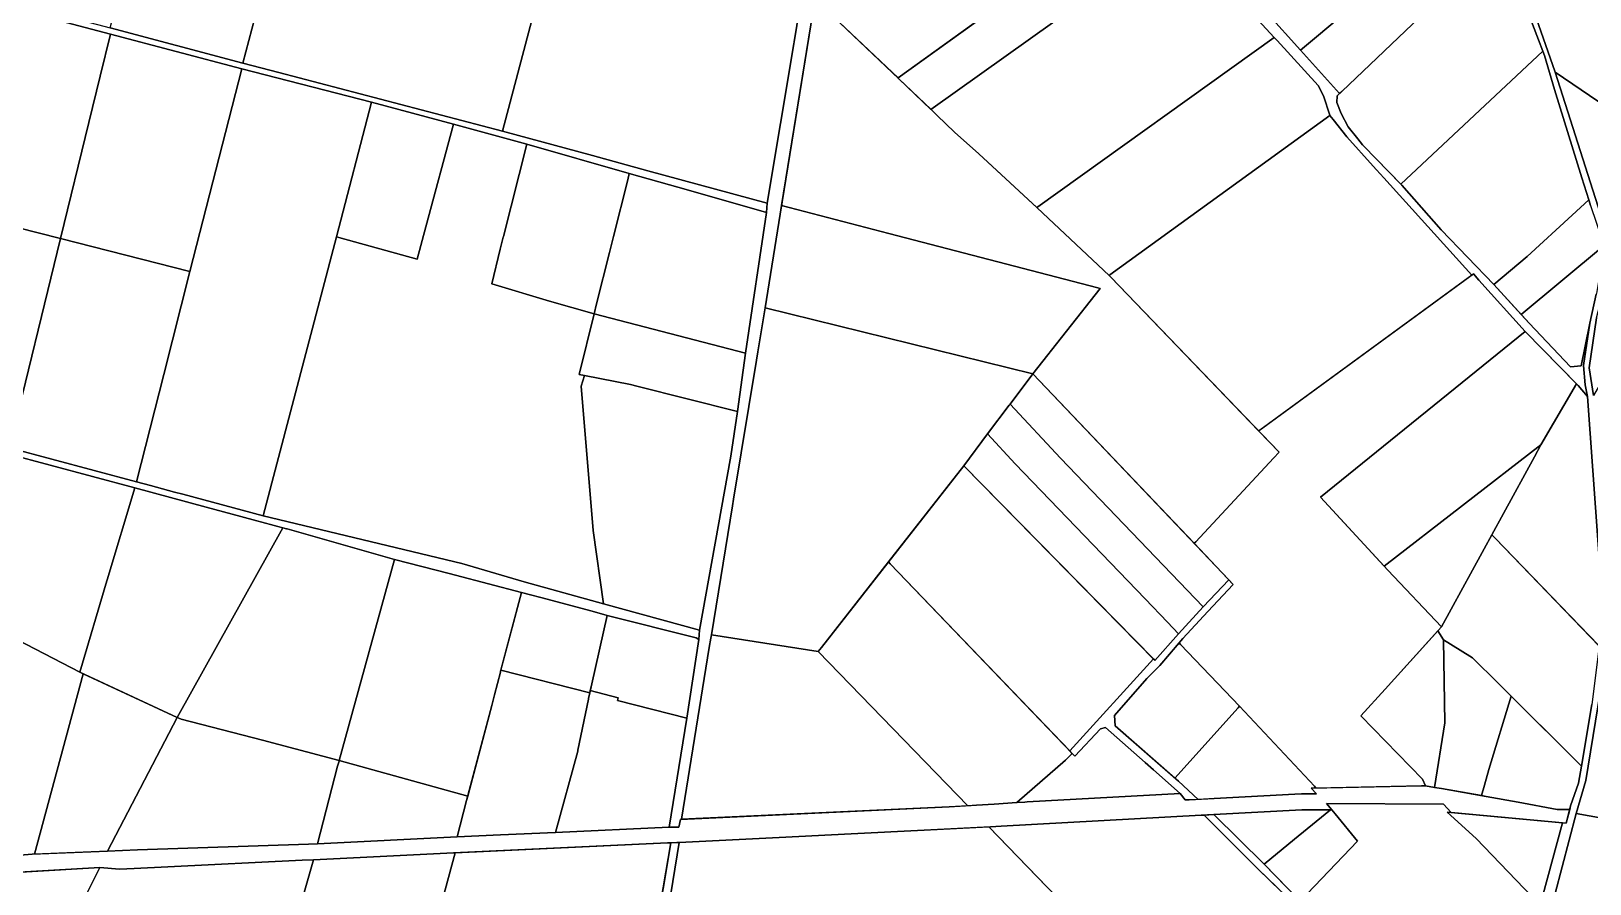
# Model space of a CAD drawing. Header units: metres. Extents: x 3 to 1005126, y 39 to 4383651.
# Drawn here: x 488719 to 489501, y 4370827 to 4371255 of the extents above; entities that cross this region are included whole.
import ezdxf

# ---------------------------------------------------------------- set-up
doc = ezdxf.new("R2010")
doc.units = ezdxf.units.M
doc.header["$MEASUREMENT"] = 0
doc.layers.add('TM_Llucmajor', color=7, linetype='Continuous')

msp = doc.modelspace()

# ---------------------------------------------------------------- linework, layer by layer
at = {"layer": 'TM_Llucmajor', "linetype": 'Continuous', "flags": 128}
for points in [[(489503.97, 4371707.22), (489498.07, 4371698.32), (489494.95, 4371687.5), (489489.49, 4371664.09), (489484.45, 4371638.53), (489475.86, 4371598.24), (489474.98, 4371594.49), (489454.73, 4371478.23), (489454.73, 4371431.98), (489454.24, 4371424.68), (489451.62, 4371423.02), (489453.07, 4371366.32), (489455.45, 4371340.97), (489458.57, 4371316.39), (489463.36, 4371295.55), (489469.49, 4371275.68), (489483.72, 4371234.87), (489508.87, 4371155.61)], [(489338.97, 4371264.64), (489355.86, 4371245.87), (489375.41, 4371224.04), (489374.18, 4371222.95), (489373.98, 4371219.55), (489376.22, 4371214.09), (489379.73, 4371207.34), (489384.55, 4371201.34), (489386.98, 4371198.31), (489387.48, 4371197.8), (489406.73, 4371177.99), (489426.35, 4371155.64), (489452.87, 4371128.16), (489470.64, 4371108.74), (489491.3, 4371086.84), (489496.71, 4371087.32), (489500.99, 4371108.72), (489497.81, 4371087.42), (489498.69, 4371077.71), (489499.93, 4371071.92), (489495.23, 4371077.35), (489468.52, 4371104.59), (489445.38, 4371130.35), (489442.62, 4371133.46), (489441.79, 4371132.85), (489397.72, 4371181.68), (489394.04, 4371185.75), (489392.31, 4371187.67), (489379.06, 4371202.35), (489372.23, 4371211.05), (489370.62, 4371213.1), (489370.53, 4371213.21), (489367.43, 4371222.95), (489364.66, 4371228.05), (489344.05, 4371250.63), (489342.57, 4371252.25), (489294.73, 4371304.25)], [(488661.96, 4371282.45), (488758.32, 4371257), (488824.97, 4371239.4), (488842.93, 4371234.69), (488955.31, 4371205.22), (489000.4, 4371192.9), (489028.17, 4371185.32), (489088.06, 4371168.98), (489087.83, 4371164.35), (489048.65, 4371175.6), (489018.84, 4371183.82), (488967.48, 4371198.62), (488930.65, 4371208.7), (488889.54, 4371219.75), (488824.32, 4371236.47), (488758.4, 4371253.81), (488694.05, 4371270.74)], [(489111.97, 4371271.09), (489094.68, 4371163.55), (489087.05, 4371116.49), (489083.42, 4371094.39), (489082.73, 4371090.2), (489071.28, 4371020.4), (489070.71, 4371016.9), (489060.09, 4370952.2), (489059.83, 4370950.57), (489059.07, 4370945.88), (489045.18, 4370859.51), (489044.59, 4370859.48), (489043.8, 4370855.65), (489040.1, 4370855.49), (489038.91, 4370855.61), (489047.71, 4370910.31), (489053.86, 4370949.81), (489054.06, 4370954.5), (489069.87, 4371041.96), (489073.23, 4371064.31), (489077.15, 4371093.7), (489087.83, 4371164.35), (489088.06, 4371168.98), (489101.43, 4371249.06), (489101.59, 4371250.02), (489105.43, 4371273.79)], [(489467.12, 4371272.63), (489477.45, 4371245.38), (489406.18, 4371178.56), (489387.48, 4371197.8), (489386.98, 4371198.31), (489384.55, 4371201.34), (489379.73, 4371207.34), (489376.22, 4371214.09), (489373.98, 4371219.55), (489374.18, 4371222.95), (489376.61, 4371225.1), (489419.1, 4371265.64)], [(489501.35, 4371167.87), (489500.65, 4371170.13), (489497.07, 4371181.72), (489483.34, 4371226.14), (489478.3, 4371243.14), (489467.12, 4371272.63)], [(489506.55, 4370979.05), (489499.93, 4371071.92), (489498.69, 4371077.71), (489497.81, 4371087.42), (489500.99, 4371108.72), (489504.3, 4371123.22)], [(489504.37, 4371111.47), (489500.69, 4371086.22), (489502.92, 4371072.42)], [(488707.81, 4371046.16), (488771.47, 4371029.06), (488778.57, 4371027.14), (488790.62, 4371023.89), (488794.8, 4371022.76), (488835.16, 4371011.88), (488934.82, 4370987.94), (488966.14, 4370978.77), (489005.95, 4370967.78), (489054.06, 4370954.5), (489053.86, 4370949.81), (489052.54, 4370950.61), (489007.84, 4370961.88), (489000.21, 4370964.11), (488974.53, 4370970.88), (488969.34, 4370972.25), (488964.72, 4370973.5), (488931.69, 4370982.1), (488928.5, 4370982.93), (488901.04, 4370990.07), (488875.25, 4370997.41), (488847.18, 4371005.39), (488846.83, 4371005.49), (488819.48, 4371012.86), (488806.56, 4371016.35), (488770.64, 4371026.04), (488707.02, 4371043.13)], [(489477.09, 4370820.01), (489487.42, 4370857.69), (489489.23, 4370857.52), (489491.42, 4370866.33), (489495.3, 4370877.65), (489496.89, 4370886.18), (489502.13, 4370917.12)], [(489505.09, 4370915.97), (489499.1, 4370879), (489494.2, 4370862.39), (489483.61, 4370822.2)], [(488653.58, 4370836.61), (488719.21, 4370841.94), (488757.01, 4370843.59), (488771.95, 4370844.11), (488857.9, 4370847.11), (488862.41, 4370847.27), (488932.44, 4370850.68), (488954.17, 4370851.69), (488981.86, 4370852.96), (489038.91, 4370855.61), (489040.1, 4370855.49), (489043.8, 4370855.65), (489044.59, 4370859.48), (489179.38, 4370865.86), (489193.14, 4370866.59), (489202.09, 4370867.19), (489213.43, 4370867.94), (489217.52, 4370868.21), (489218.62, 4370868.22), (489295.38, 4370872.43), (489297.86, 4370869.23), (489299.98, 4370869.26), (489299.98, 4370869.26), (489312.54, 4370869.95), (489353.03, 4370872.16), (489356.28, 4370872.34), (489363.83, 4370872.29), (489361.22, 4370875.17), (489416.48, 4370876.27), (489418.56, 4370876.31), (489423.15, 4370875.51), (489426.56, 4370874.92), (489448.99, 4370871.01), (489465.02, 4370868.15), (489484.73, 4370864.44), (489490.96, 4370864.47), (489489.23, 4370857.52), (489431.48, 4370862.92), (489427.52, 4370867.07), (489368.9, 4370867.42), (489371.51, 4370864.25), (489370.92, 4370864.25), (489356.51, 4370864.35), (489312.37, 4370861.92), (489305.89, 4370861.57), (489205.6, 4370856.08), (489200.17, 4370855.81), (489166.94, 4370854.12), (489130.27, 4370852.28), (489094.14, 4370850.45), (489043.87, 4370847.9), (489042.89, 4370847.86), (489042.73, 4370847.85), (489039.69, 4370847.7), (489038.06, 4370847.63), (488930.61, 4370842.62), (488860.4, 4370839.24), (488854.74, 4370838.96), (488787.24, 4370835.65), (488770.3, 4370834.82), (488763.02, 4370834.47), (488753.08, 4370835.26), (488678.05, 4370830.93)], [(489019.2, 4370695.32), (489044.01, 4370847.91), (489094.14, 4370850.45), (489130.27, 4370852.28), (489166.94, 4370854.12), (489199.37, 4370855.77), (489302.08, 4370749.48)], [(489030.96, 4370795.64), (489039.69, 4370847.7), (489042.73, 4370847.85), (489042.89, 4370847.86), (489043.87, 4370847.9), (489044.01, 4370847.91), (489019.2, 4370695.32)]]:
    msp.add_lwpolyline(points, dxfattribs=at)
for points in [[(489453.07, 4371366.32), (489522.81, 4371320.29), (489579.98, 4371278.22), (489535.93, 4371199.33), (489483.72, 4371234.87), (489469.49, 4371275.68), (489463.36, 4371295.55), (489458.57, 4371316.39), (489455.45, 4371340.97), (489453.07, 4371366.32)], [(488824.97, 4371239.4), (488758.32, 4371257), (488785.32, 4371359), (488790.28, 4371357.74), (488789.99, 4371356.94), (488810.99, 4371351.86), (488835.67, 4371345.5), (488851.88, 4371341.58), (488835.49, 4371279.33), (488824.97, 4371239.4)], [(489153.8, 4371231.93), (489121.39, 4371262.52), (489250.14, 4371355.26), (489252.26, 4371352.75), (489279.59, 4371322.6), (489278.54, 4371321.83), (489153.8, 4371231.93)], [(488842.93, 4371234.69), (488824.97, 4371239.4), (488835.49, 4371279.33), (488851.88, 4371341.58), (488859.98, 4371339.63), (488902.76, 4371329.28), (488904.42, 4371328.88), (488950.78, 4371316.06), (488982.17, 4371307.29), (488955.31, 4371205.22), (488842.93, 4371234.69)], [(489000.4, 4371192.9), (488955.31, 4371205.22), (488982.17, 4371307.29), (488992.55, 4371304.2), (488992.74, 4371304.7), (488992.93, 4371305.19), (489016.07, 4371298.79), (489105.43, 4371273.79), (489101.59, 4371250.02), (489101.43, 4371249.06), (489088.06, 4371168.98), (489028.17, 4371185.32), (489000.4, 4371192.9)], [(489170.29, 4371216.09), (489154.25, 4371231.5), (489153.8, 4371231.93), (489219.07, 4371278.97), (489219.42, 4371278.48), (489220.65, 4371276.78), (489231.01, 4371262.43), (489292.7, 4371306.45), (489294.45, 4371304.56), (489232.47, 4371260.4), (489170.29, 4371216.09)], [(489355.86, 4371245.87), (489338.97, 4371264.64), (489349.45, 4371274.72), (489376.59, 4371300.96), (489388.34, 4371312.37), (489390.04, 4371309.79), (489404.97, 4371287.11), (489401.31, 4371284.05), (489355.86, 4371245.87)], [(489223.96, 4371167.11), (489223.48, 4371166.77), (489194.27, 4371193.79), (489182.2, 4371204.65), (489173.41, 4371213.09), (489170.36, 4371216.02), (489170.29, 4371216.09), (489232.47, 4371260.4), (489294.45, 4371304.56), (489294.73, 4371304.25), (489342.57, 4371252.25), (489223.96, 4371167.11)], [(489375.41, 4371224.04), (489355.86, 4371245.87), (489401.31, 4371284.05), (489404.97, 4371287.11), (489419.1, 4371265.64), (489376.61, 4371225.1), (489375.41, 4371224.04)], [(488733.36, 4371151.23), (488668.03, 4371167.85), (488694.05, 4371270.74), (488758.4, 4371253.81), (488753.26, 4371232.74), (488747.6, 4371209.53), (488733.36, 4371151.23)], [(489345.12, 4371043.89), (489342.35, 4371040.91), (489303.23, 4370998.92), (489302.39, 4370998.14), (489221.46, 4371083.32), (489255.25, 4371126.21), (489254.02, 4371126.53), (489149.16, 4371153.78), (489095.36, 4371167.75), (489111.97, 4371271.09), (489121.39, 4371262.52), (489154.25, 4371231.5), (489170.36, 4371216.02), (489173.41, 4371213.09), (489182.2, 4371204.65), (489194.27, 4371193.79), (489223.63, 4371166.64), (489259.7, 4371132.64), (489260.54, 4371131.76), (489345.12, 4371043.89)], [(488798.35, 4371134.62), (488733.36, 4371151.23), (488747.6, 4371209.53), (488753.26, 4371232.74), (488758.4, 4371253.81), (488824.32, 4371236.47), (488801.67, 4371147.67), (488798.35, 4371134.62)], [(489259.7, 4371132.64), (489223.63, 4371166.64), (489223.48, 4371166.77), (489223.96, 4371167.11), (489342.57, 4371252.25), (489344.05, 4371250.63), (489364.66, 4371228.05), (489367.43, 4371222.95), (489370.53, 4371213.21), (489370.62, 4371213.1), (489260.16, 4371132.96), (489259.7, 4371132.64)], [(489478.3, 4371243.14), (489483.34, 4371226.14), (489497.07, 4371181.72), (489500.49, 4371170.65), (489492.16, 4371162.94), (489469.67, 4371142.14), (489452.87, 4371128.16), (489426.35, 4371155.64), (489406.73, 4371177.99), (489406.18, 4371178.56), (489477.45, 4371245.38), (489478.3, 4371243.14)], [(488778.57, 4371027.14), (488771.47, 4371029.06), (488785.2, 4371082.97), (488798.35, 4371134.62), (488801.67, 4371147.67), (488824.32, 4371236.47), (488889.54, 4371219.75), (488871.98, 4371152.07), (488835.16, 4371011.88), (488794.8, 4371022.76), (488790.62, 4371023.89), (488778.57, 4371027.14)], [(489483.72, 4371234.87), (489535.93, 4371199.33), (489576.93, 4371171.41), (489564.85, 4371162.31), (489553.66, 4371152.67), (489533.41, 4371124.73), (489502.92, 4371072.42), (489500.69, 4371086.22), (489504.37, 4371111.47), (489508.32, 4371125.98), (489511.06, 4371141.59), (489510.27, 4371151.07), (489508.87, 4371155.61), (489483.72, 4371234.87)], [(488873.13, 4371151.75), (488871.98, 4371152.07), (488889.54, 4371219.75), (488930.65, 4371208.7), (488916.81, 4371157.05), (488912.45, 4371140.8), (488873.13, 4371151.75)], [(489334.82, 4371054.6), (489260.54, 4371131.76), (489259.7, 4371132.64), (489260.16, 4371132.96), (489370.62, 4371213.1), (489372.23, 4371211.05), (489379.06, 4371202.35), (489392.31, 4371187.67), (489394.04, 4371185.75), (489397.72, 4371181.68), (489441.79, 4371132.85), (489335.33, 4371054.98), (489335.11, 4371054.81), (489334.82, 4371054.6)], [(488934.82, 4370987.94), (488835.16, 4371011.88), (488871.98, 4371152.07), (488873.13, 4371151.75), (488912.45, 4371140.8), (488916.81, 4371157.05), (488930.65, 4371208.7), (488967.48, 4371198.62), (488955.71, 4371152.2), (488955.65, 4371151.97), (488954.14, 4371145.86), (488949.84, 4371128.53), (488978.84, 4371119.77), (489001.22, 4371113.44), (488993.7, 4371082.91), (488996.34, 4371082.4), (488994.79, 4371077.01), (489000.84, 4371004.65), (489005.95, 4370967.78), (488966.14, 4370978.77), (488934.82, 4370987.94)], [(488978.84, 4371119.77), (488949.84, 4371128.53), (488954.14, 4371145.86), (488955.65, 4371151.97), (488955.71, 4371152.2), (488967.48, 4371198.62), (489018.84, 4371183.82), (489018.08, 4371180.79), (489010.96, 4371152.31), (489008.95, 4371144.3), (489002.48, 4371118.48), (489001.22, 4371113.44), (488978.84, 4371119.77)], [(489077.15, 4371093.7), (489001.22, 4371113.44), (489002.48, 4371118.48), (489008.95, 4371144.3), (489010.96, 4371152.31), (489018.08, 4371180.79), (489018.84, 4371183.82), (489048.65, 4371175.6), (489087.83, 4371164.35), (489077.15, 4371093.7)], [(488642.23, 4371066.13), (488640.91, 4371066.49), (488668.03, 4371167.85), (488733.36, 4371151.23), (488707.81, 4371046.16), (488641.67, 4371063.92), (488642.23, 4371066.13)], [(489094.68, 4371163.55), (489095.36, 4371167.75), (489149.16, 4371153.78), (489254.02, 4371126.53), (489255.25, 4371126.21), (489221.46, 4371083.32), (489087.05, 4371116.49), (489094.68, 4371163.55)], [(489469.67, 4371142.14), (489492.16, 4371162.94), (489500.49, 4371170.65), (489500.65, 4371170.13), (489501.35, 4371167.87), (489507.27, 4371150.56), (489507.37, 4371147.69), (489507.4, 4371147.03), (489466.65, 4371113.1), (489452.87, 4371128.16), (489469.67, 4371142.14)], [(488771.47, 4371029.06), (488707.81, 4371046.16), (488733.36, 4371151.23), (488798.35, 4371134.62), (488785.2, 4371082.97), (488771.47, 4371029.06)], [(489507.58, 4371142.06), (489507.15, 4371139.59), (489505.78, 4371131.72), (489504.37, 4371123.66), (489504.3, 4371123.22), (489500.99, 4371108.72), (489496.71, 4371087.32), (489491.3, 4371086.84), (489470.64, 4371108.74), (489466.65, 4371113.1), (489507.4, 4371147.03), (489507.58, 4371142.06)], [(489345.12, 4371043.89), (489334.82, 4371054.6), (489335.11, 4371054.81), (489442.62, 4371133.46), (489445.38, 4371130.35), (489468.52, 4371104.59), (489365.79, 4371021.35), (489399.68, 4370984.59), (489426.65, 4370956.17), (489398.3, 4370924.97), (489386.11, 4370911.47), (489417.04, 4370879.7), (489418.56, 4370876.31), (489416.48, 4370876.27), (489363.46, 4370875.21), (489362.81, 4370876.13), (489325.15, 4370916.4), (489295.62, 4370947.3), (489294.95, 4370948.2), (489296.77, 4370950.32), (489309.25, 4370963.92), (489322.09, 4370977.42), (489302.39, 4370998.14), (489303.23, 4370998.92), (489342.35, 4371040.91), (489345.12, 4371043.89)], [(488996.34, 4371082.4), (488993.7, 4371082.91), (489001.22, 4371113.44), (489077.15, 4371093.7), (489073.23, 4371064.31), (489022.74, 4371077.06), (489019.5, 4371077.88), (488996.34, 4371082.4)], [(489060.09, 4370952.2), (489070.71, 4371016.9), (489071.28, 4371020.4), (489082.73, 4371090.2), (489083.42, 4371094.39), (489087.05, 4371116.49), (489221.46, 4371083.32), (489210.03, 4371068.12), (489209.53, 4371067.46), (489198.76, 4371053.07), (489186.83, 4371037.14), (489115.33, 4370945.87), (489113.66, 4370943.75), (489060.09, 4370952.2)], [(489397.74, 4370986.7), (489365.79, 4371021.35), (489468.52, 4371104.59), (489494.29, 4371078.3), (489476.52, 4371047.58), (489397.74, 4370986.7)], [(489000.84, 4371004.65), (488994.79, 4371077.01), (488996.34, 4371082.4), (489019.5, 4371077.88), (489022.74, 4371077.06), (489073.23, 4371064.31), (489069.87, 4371041.96), (489054.06, 4370954.5), (489005.95, 4370967.78), (489000.84, 4371004.65)], [(489306.98, 4370966.28), (489235.34, 4371040.89), (489210.03, 4371068.12), (489221.46, 4371083.32), (489319.78, 4370979.84), (489306.98, 4370966.28)], [(489505.38, 4370946.91), (489453.53, 4371000.7), (489451.88, 4371002.41), (489473.26, 4371041.61), (489476.52, 4371047.58), (489494.29, 4371078.3), (489495.23, 4371077.35), (489499.93, 4371071.92), (489506.55, 4370979.05), (489505.38, 4370946.91)], [(489294.58, 4370952.61), (489288.98, 4370958.47), (489277.84, 4370970.2), (489212.55, 4371038.01), (489198.76, 4371053.07), (489209.53, 4371067.46), (489210.03, 4371068.12), (489235.34, 4371040.89), (489306.98, 4370966.28), (489294.58, 4370952.61)], [(489282.68, 4370939.36), (489186.83, 4371037.14), (489198.76, 4371053.07), (489212.55, 4371038.01), (489277.84, 4370970.2), (489288.98, 4370958.47), (489294.58, 4370952.61), (489282.68, 4370939.36)], [(489426.65, 4370956.17), (489399.68, 4370984.59), (489397.74, 4370986.7), (489476.52, 4371047.58), (489473.26, 4371041.61), (489426.65, 4370956.17)], [(488707.02, 4371043.13), (488770.64, 4371026.04), (488756.82, 4370979.74), (488756.7, 4370979.33), (488743.06, 4370933.45), (488684.45, 4370963.67), (488683.63, 4370964.08), (488704.88, 4371043.74), (488707.02, 4371043.13)], [(489240.06, 4370893.87), (489149.89, 4370987.81), (489148.96, 4370988.8), (489186.83, 4371037.14), (489281.99, 4370940.06), (489240.06, 4370893.87)], [(488791.95, 4370910.58), (488743.06, 4370933.45), (488756.7, 4370979.33), (488756.82, 4370979.74), (488770.64, 4371026.04), (488806.56, 4371016.35), (488819.48, 4371012.86), (488844.99, 4371005.99), (488791.95, 4370910.58)], [(488793.97, 4370909.81), (488792.79, 4370910.26), (488791.95, 4370910.58), (488844.99, 4371005.99), (488846.83, 4371005.49), (488847.18, 4371005.39), (488875.25, 4370997.41), (488901.04, 4370990.07), (488873.3, 4370889.14), (488834.76, 4370899.19), (488793.97, 4370909.81)], [(489424.79, 4370954.12), (489426.65, 4370956.17), (489451.88, 4371002.41), (489453.53, 4371000.7), (489505.81, 4370946.46), (489502.13, 4370917.12), (489496.89, 4370886.18), (489454.96, 4370927.89), (489442.09, 4370940.69), (489431.17, 4370947.55), (489427.65, 4370949.6), (489424.79, 4370954.12)], [(488937.82, 4370871.12), (488873.3, 4370889.14), (488901.04, 4370990.07), (488928.5, 4370982.93), (488931.69, 4370982.1), (488964.72, 4370973.5), (488954.32, 4370933.93), (488954.19, 4370933.42), (488951.22, 4370922.1), (488949.81, 4370916.74), (488937.82, 4370871.12)], [(489115.33, 4370945.87), (489148.96, 4370988.8), (489149.89, 4370987.81), (489241.26, 4370892.62), (489237.86, 4370889.2), (489213.43, 4370867.94), (489202.09, 4370867.19), (489193.14, 4370866.59), (489188.85, 4370866.36), (489113.66, 4370943.75), (489115.33, 4370945.87)], [(489282.68, 4370939.36), (489294.58, 4370952.61), (489306.98, 4370966.28), (489319.78, 4370979.84), (489322.09, 4370977.42), (489309.25, 4370963.92), (489296.77, 4370950.32), (489285.19, 4370936.8), (489278.73, 4370930.31), (489262.45, 4370911.65), (489262.8, 4370906.47), (489294.63, 4370878.63), (489304.4, 4370869.5), (489299.98, 4370869.26), (489297.86, 4370869.23), (489295.38, 4370872.43), (489282.01, 4370884.3), (489277.81, 4370888.02), (489257.91, 4370905.69), (489255.5, 4370904.96), (489242.52, 4370891.28), (489241.26, 4370892.62), (489240.06, 4370893.87), (489281.99, 4370940.06), (489282.68, 4370939.36)], [(489007.84, 4370961.88), (489000.1, 4370927.64), (488999.06, 4370923.06), (488954.45, 4370934.43), (488964.72, 4370973.5), (488969.34, 4370972.25), (488974.53, 4370970.88), (489000.21, 4370964.11), (489007.84, 4370961.88)], [(488660.69, 4370837.19), (488651.55, 4370839.7), (488667.79, 4370902.66), (488683.63, 4370964.08), (488684.45, 4370963.67), (488743.06, 4370933.45), (488744.77, 4370932.65), (488720.35, 4370841.99), (488719.21, 4370841.94), (488660.69, 4370837.19)], [(489047.71, 4370910.31), (489012.96, 4370919.25), (489013.3, 4370920.58), (488999.31, 4370924.17), (489000.1, 4370927.64), (489007.84, 4370961.88), (489052.54, 4370950.61), (489053.86, 4370949.81), (489047.71, 4370910.31)], [(489427.65, 4370949.6), (489428.21, 4370907.93), (489423.15, 4370875.51), (489418.56, 4370876.31), (489417.04, 4370879.7), (489386.11, 4370911.47), (489398.3, 4370924.97), (489424.79, 4370954.12), (489427.65, 4370949.6)], [(489045.18, 4370859.51), (489059.07, 4370945.88), (489059.83, 4370950.57), (489060.09, 4370952.2), (489113.66, 4370943.75), (489188.85, 4370866.36), (489179.38, 4370865.86), (489045.18, 4370859.51)], [(489325.15, 4370916.4), (489324.47, 4370915.58), (489292.81, 4370880.22), (489262.8, 4370906.47), (489262.45, 4370911.65), (489278.73, 4370930.31), (489285.19, 4370936.8), (489294.95, 4370948.2), (489295.62, 4370947.3), (489325.15, 4370916.4)], [(489442.09, 4370940.69), (489454.96, 4370927.89), (489461.55, 4370921.34), (489450.41, 4370884.52), (489448.1, 4370876.59), (489446.74, 4370871.4), (489426.56, 4370874.92), (489423.15, 4370875.51), (489428.21, 4370907.93), (489427.65, 4370949.6), (489431.17, 4370947.55), (489442.09, 4370940.69)], [(488720.35, 4370841.99), (488744.77, 4370932.65), (488791.95, 4370910.58), (488757.01, 4370843.59), (488720.35, 4370841.99)], [(488954.19, 4370933.42), (488954.32, 4370933.93), (488954.45, 4370934.43), (488999.06, 4370923.06), (488998.85, 4370922.13), (488998.49, 4370920.38), (488998.38, 4370919.83), (488993.12, 4370894.18), (488993.01, 4370893.79), (488981.86, 4370852.96), (488954.17, 4370851.69), (488932.44, 4370850.68), (488937.24, 4370868.91), (488949.81, 4370916.74), (488951.22, 4370922.1), (488954.19, 4370933.42)], [(489494.2, 4370862.39), (489499.1, 4370879), (489505.09, 4370915.97), (489508.4, 4370936.23), (489518.27, 4370925.3), (489585.67, 4370854.13), (489583.09, 4370851.36), (489579.94, 4370847), (489494.2, 4370862.39)], [(489038.91, 4370855.61), (488981.86, 4370852.96), (488993.01, 4370893.79), (488993.12, 4370894.18), (488998.38, 4370919.83), (488998.49, 4370920.38), (488998.85, 4370922.13), (488999.31, 4370924.17), (489013.3, 4370920.58), (489012.96, 4370919.25), (489047.71, 4370910.31), (489038.91, 4370855.61)], [(489324.47, 4370915.58), (489325.15, 4370916.4), (489362.81, 4370876.13), (489363.46, 4370875.21), (489361.22, 4370875.17), (489363.83, 4370872.29), (489356.28, 4370872.34), (489353.03, 4370872.16), (489312.54, 4370869.95), (489304.4, 4370869.5), (489294.63, 4370878.63), (489292.81, 4370880.22), (489324.47, 4370915.58)], [(489491.42, 4370866.33), (489490.96, 4370864.47), (489484.73, 4370864.44), (489465.02, 4370868.15), (489448.99, 4370871.01), (489446.74, 4370871.4), (489448.1, 4370876.59), (489450.41, 4370884.52), (489461.55, 4370921.34), (489496.89, 4370886.18), (489495.3, 4370877.65), (489491.42, 4370866.33)], [(488793.97, 4370909.81), (488834.76, 4370899.19), (488873.3, 4370889.14), (488873.18, 4370888.7), (488872.47, 4370886.17), (488862.41, 4370847.27), (488857.9, 4370847.11), (488771.95, 4370844.11), (488757.01, 4370843.59), (488791.95, 4370910.58), (488792.79, 4370910.26), (488793.97, 4370909.81)], [(489257.91, 4370905.69), (489277.81, 4370888.02), (489282.01, 4370884.3), (489295.38, 4370872.43), (489218.62, 4370868.22), (489217.52, 4370868.21), (489213.43, 4370867.94), (489237.86, 4370889.2), (489241.26, 4370892.62), (489242.52, 4370891.28), (489255.5, 4370904.96), (489257.91, 4370905.69)], [(488872.47, 4370886.17), (488873.18, 4370888.7), (488873.3, 4370889.14), (488937.82, 4370871.12), (488937.24, 4370868.91), (488932.44, 4370850.68), (488862.41, 4370847.27), (488872.47, 4370886.17)], [(489476.12, 4370816.46), (489472.56, 4370801.12), (489468.87, 4370789.65), (489468.44, 4370789.61), (489447.68, 4370787.53), (489399.12, 4370779.14), (489389.72, 4370787.78), (489388.16, 4370786.32), (489359.53, 4370814.39), (489355.57, 4370818.48), (489384.45, 4370848.49), (489373.14, 4370862.26), (489371.51, 4370864.25), (489368.9, 4370867.42), (489427.52, 4370867.07), (489431.48, 4370862.92), (489429.37, 4370863.12), (489444.03, 4370849.88), (489476.12, 4370816.46)], [(489295.98, 4370755.8), (489199.37, 4370855.77), (489200.17, 4370855.81), (489205.6, 4370856.08), (489305.89, 4370861.57), (489307.38, 4370861.65), (489334.58, 4370834.52), (489353.4, 4370816.18), (489351.84, 4370814.5), (489303.87, 4370763.14), (489296.42, 4370756.21), (489295.98, 4370755.8)], [(489386.69, 4370782.16), (489357.19, 4370812.49), (489334.58, 4370834.52), (489307.38, 4370861.65), (489312.37, 4370861.92), (489337.61, 4370837), (489359.53, 4370814.39), (489388.16, 4370786.32), (489385.74, 4370784.06), (489386.41, 4370782.94), (489386.69, 4370782.16)], [(489337.61, 4370837), (489312.37, 4370861.92), (489356.51, 4370864.35), (489370.92, 4370864.25), (489354.71, 4370850.99), (489338.59, 4370837.8), (489337.61, 4370837)], [(489355.57, 4370818.48), (489337.61, 4370837), (489338.59, 4370837.8), (489354.71, 4370850.99), (489370.92, 4370864.25), (489371.51, 4370864.25), (489373.14, 4370862.26), (489384.45, 4370848.49), (489355.57, 4370818.48)], [(489476.12, 4370816.46), (489444.03, 4370849.88), (489429.37, 4370863.12), (489487.42, 4370857.69), (489477.09, 4370820.01), (489476.12, 4370816.46)], [(489591.33, 4370802.05), (489591.37, 4370801.88), (489582.69, 4370801.01), (489577.26, 4370800.44), (489550.03, 4370797.58), (489512.74, 4370793.91), (489483.2, 4370791.09), (489481.59, 4370791.95), (489480.1, 4370793.77), (489478.93, 4370796.93), (489478.64, 4370799.64), (489477.72, 4370799.87), (489483.61, 4370822.2), (489494.2, 4370862.39), (489579.94, 4370847), (489591.33, 4370802.05)], [(488978.93, 4370809.28), (488924.87, 4370817.94), (488931.46, 4370842.66), (489038.06, 4370847.63), (489039.69, 4370847.7), (489031.81, 4370800.77), (488978.93, 4370809.28)], [(488743.48, 4370815.08), (488743, 4370815.21), (488753.08, 4370835.26), (488763.02, 4370834.47), (488770.3, 4370834.82), (488787.24, 4370835.65), (488854.74, 4370838.96), (488860.4, 4370839.24), (488845.53, 4370787.15), (488754.5, 4370812.06), (488743.48, 4370815.08)], [(488911.82, 4370769.34), (488845.53, 4370787.15), (488860.4, 4370839.24), (488930.61, 4370842.62), (488931.46, 4370842.66), (488924.87, 4370817.94), (488924.56, 4370816.77), (488911.82, 4370769.34)], [(488743, 4370815.21), (488682.12, 4370831.17), (488753.08, 4370835.26), (488743, 4370815.21)]]:
    msp.add_lwpolyline(points, close=True, dxfattribs=at)

doc.saveas('drawing.dxf')
